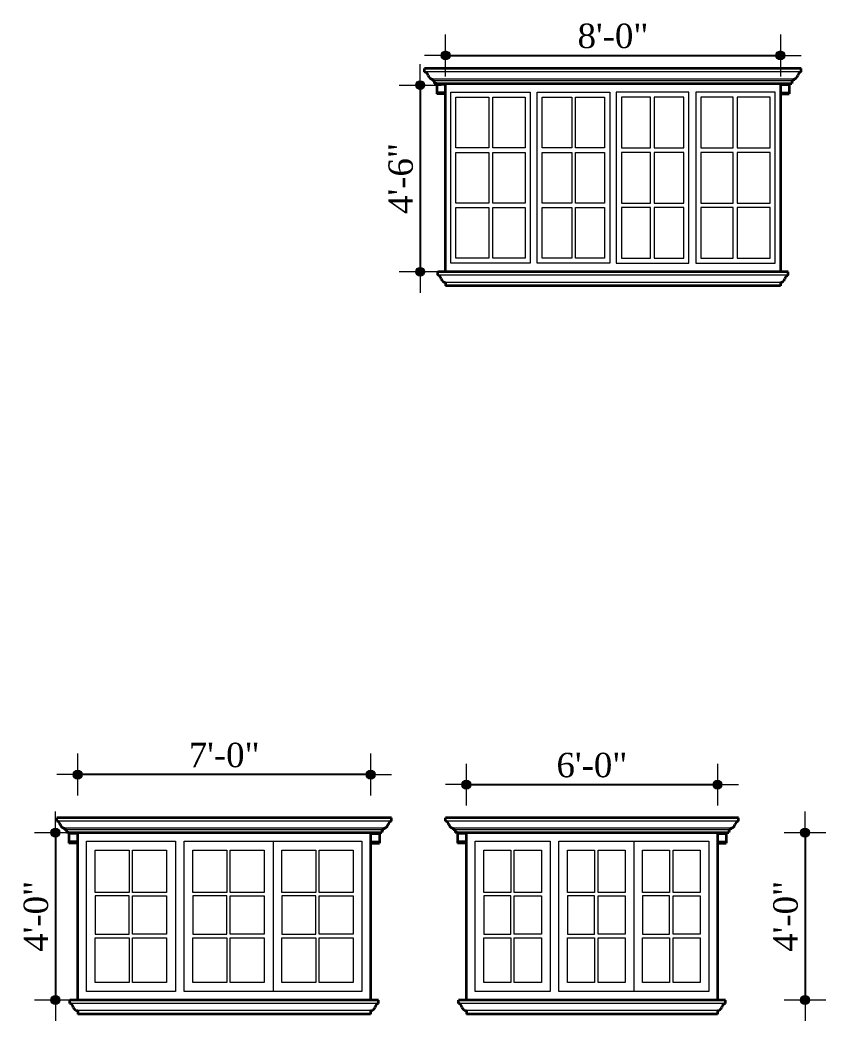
# Model space of a CAD drawing. Header units: inches. Extents: x 244 to 65245, y -2247 to 11745.
# Drawn here: x 62229.3 to 62460.4, y 9141.5 to 9428.4 of the extents above; entities that cross this region are included whole.
import ezdxf

# ---------------------------------------------------------------- set-up
doc = ezdxf.new("R2010")
doc.units = ezdxf.units.IN
doc.header["$MEASUREMENT"] = 0
for name, color, linetype, lineweight in [('CORNICE', 150, 'Continuous', 9), ('DIMENSION', 115, 'Continuous', 15), ('ELEVATION', 30, 'Continuous', 35), ('Location', 8, 'Continuous', 13), ('WINDOW ELEVATION', 5, 'Continuous', 18), ('WINDOW FRAME', 3, 'Continuous', 15)]:
    doc.layers.add(name, color=color, linetype=linetype, lineweight=lineweight)
doc.styles.add('7 INCH', font='times.ttf', dxfattribs={"height": 7})
doc.dimstyles.new('7 INCH', dxfattribs={"dimscale": 0, "dimtxt": 7, "dimasz": 1, "dimexe": 2, "dimexo": 9, "dimgap": 2, "dimtad": 1, "dimdec": 0, "dimzin": 3, "dimdsep": 46, "dimlunit": 4, "dimtxsty": '7 INCH', "dimblk": 'DIM', "dimcen": 3, "dimdle": 3, "dimse1": 1, "dimse2": 1, "dimclrd": 256, "dimclre": 256, "dimclrt": 7, "dimadec": 1, "dimazin": 2, "dimtfac": 1, "dimtdec": 0, "dimtix": 1, "dimtofl": 0, "dimtmove": 2, "dimatfit": 3, "dimldrblk": 'DIM', "dimfxl": 2, "dimfrac": 2, "dimtolj": 2, "dimtzin": 0, "dimarcsym": 0})

# ---------------------------------------------------------------- blocks, each defined once
blk = doc.blocks.new('DIM')
at = {"layer": 'DIMENSION'}
h = blk.add_hatch(color=256, dxfattribs=at)
h.paths.add_polyline_path([(0, 1.28), (0, 0), (1.28, 0, 0.414214)])
h.paths.add_polyline_path([(1.28, 0), (0, 0), (0, -1.28, 0.414214)])
h.paths.add_polyline_path([(0, 0), (-1.28, 0, 0.414214), (0, -1.28)])
h.paths.add_polyline_path([(0, 1.28, 0.414214), (-1.28, 0), (0, 0)])
for p, q in [((0, 6), (0, -6)), ((-6, 0), (6, 0))]:
    blk.add_line(p, q, dxfattribs=at)
blk.add_circle((0, 0), 1.28, dxfattribs=at)
blk = doc.blocks.new('*D91')
at = {"layer": 'Defpoints', "color": 0, "lineweight": -2, "ltscale": 2, "transparency": 16777216}
for p in [(62447.35, 9418.21), (62351.35, 9410.2), (62447.35, 9410.2)]:
    blk.add_point(p, dxfattribs=at)
at = {"layer": 'DIMENSION', "lineweight": -2, "ltscale": 2, "transparency": 16777216}
blk.add_line((62352.35, 9418.21), (62446.35, 9418.21), dxfattribs=at)
at = {"layer": 'DIMENSION', "lineweight": -2, "ltscale": 2, "transparency": 16777216, "rotation": 180}
blk.add_blockref('DIM', (62351.35, 9418.21), dxfattribs=at)
at = {"layer": 'DIMENSION', "lineweight": -2, "ltscale": 2, "transparency": 16777216}
blk.add_blockref('DIM', (62447.35, 9418.21), dxfattribs=at)
at = {"layer": 'DIMENSION', "color": 7, "ltscale": 2, "transparency": 16777216, "insert": (62399.35, 9423.77), "char_height": 7, "attachment_point": 5, "style": '7 INCH'}
blk.add_mtext('\\A2;8\'-0"', dxfattribs=at)
blk = doc.blocks.new('*D92')
at = {"layer": 'Defpoints', "color": 0, "lineweight": -2, "ltscale": 2, "transparency": 16777216}
for p in [(62351.35, 9409.7), (62344.08, 9356.2), (62351.35, 9356.2)]:
    blk.add_point(p, dxfattribs=at)
at = {"layer": 'DIMENSION', "lineweight": -2, "ltscale": 2, "transparency": 16777216}
blk.add_line((62344.08, 9408.7), (62344.08, 9357.2), dxfattribs=at)
for p, rotation in [((62344.08, 9409.7), 90), ((62344.08, 9356.2), 270)]:
    blk.add_blockref('DIM', p, dxfattribs=dict(at, rotation=rotation))
at = {"layer": 'DIMENSION', "color": 7, "ltscale": 2, "transparency": 16777216, "insert": (62338.51, 9382.95), "char_height": 7, "attachment_point": 5, "rotation": 90, "style": '7 INCH'}
blk.add_mtext('\\A2;4\'-6"', dxfattribs=at)
blk = doc.blocks.new('*D63')
at = {"layer": 'Defpoints', "color": 0, "lineweight": -2, "ltscale": 2, "transparency": 16777216}
for p in [(62245.87, 9195.48), (62239.48, 9147.48), (62245.87, 9147.48)]:
    blk.add_point(p, dxfattribs=at)
at = {"layer": 'DIMENSION', "lineweight": -2, "ltscale": 2, "transparency": 16777216}
blk.add_line((62239.48, 9194.48), (62239.48, 9148.48), dxfattribs=at)
for p, rotation in [((62239.48, 9195.48), 90), ((62239.48, 9147.48), 270)]:
    blk.add_blockref('DIM', p, dxfattribs=dict(at, rotation=rotation))
at = {"layer": 'DIMENSION', "color": 7, "ltscale": 2, "transparency": 16777216, "insert": (62233.92, 9171.48), "char_height": 7, "attachment_point": 5, "rotation": 90, "style": '7 INCH'}
blk.add_mtext('\\A2;4\'-0"', dxfattribs=at)
blk = doc.blocks.new('*D64')
at = {"layer": 'Defpoints', "color": 0, "lineweight": -2, "ltscale": 2, "transparency": 16777216}
for p in [(62245.87, 9212.1), (62245.87, 9194.98), (62329.87, 9194.98)]:
    blk.add_point(p, dxfattribs=at)
at = {"layer": 'DIMENSION', "lineweight": -2, "ltscale": 2, "transparency": 16777216}
blk.add_line((62328.87, 9212.1), (62246.87, 9212.1), dxfattribs=at)
at = {"layer": 'DIMENSION', "lineweight": -2, "ltscale": 2, "transparency": 16777216, "rotation": 180}
blk.add_blockref('DIM', (62245.87, 9212.1), dxfattribs=at)
at = {"layer": 'DIMENSION', "lineweight": -2, "ltscale": 2, "transparency": 16777216}
blk.add_blockref('DIM', (62329.87, 9212.1), dxfattribs=at)
at = {"layer": 'DIMENSION', "color": 7, "ltscale": 2, "transparency": 16777216, "insert": (62287.87, 9217.67), "char_height": 7, "attachment_point": 5, "style": '7 INCH'}
blk.add_mtext('\\A2;7\'-0"', dxfattribs=at)
blk = doc.blocks.new('*D65')
at = {"layer": 'Defpoints', "color": 0, "lineweight": -2, "ltscale": 2, "transparency": 16777216}
for p in [(62429.31, 9209.23), (62357.31, 9186.45), (62429.31, 9186.45)]:
    blk.add_point(p, dxfattribs=at)
at = {"layer": 'DIMENSION', "lineweight": -2, "ltscale": 2, "transparency": 16777216}
blk.add_line((62358.31, 9209.23), (62428.31, 9209.23), dxfattribs=at)
at = {"layer": 'DIMENSION', "lineweight": -2, "ltscale": 2, "transparency": 16777216, "rotation": 180}
blk.add_blockref('DIM', (62357.31, 9209.23), dxfattribs=at)
at = {"layer": 'DIMENSION', "lineweight": -2, "ltscale": 2, "transparency": 16777216}
blk.add_blockref('DIM', (62429.31, 9209.23), dxfattribs=at)
at = {"layer": 'DIMENSION', "color": 7, "ltscale": 2, "transparency": 16777216, "insert": (62393.31, 9214.79), "char_height": 7, "attachment_point": 5, "style": '7 INCH'}
blk.add_mtext('\\A2;6\'-0"', dxfattribs=at)
blk = doc.blocks.new('*D66')
at = {"layer": 'Defpoints', "color": 0, "lineweight": -2, "ltscale": 2, "transparency": 16777216}
for p in [(62429.31, 9195.48), (62429.31, 9147.48), (62454.42, 9147.48)]:
    blk.add_point(p, dxfattribs=at)
at = {"layer": 'DIMENSION', "lineweight": -2, "ltscale": 2, "transparency": 16777216}
blk.add_line((62454.42, 9194.48), (62454.42, 9148.48), dxfattribs=at)
for p, rotation in [((62454.42, 9195.48), 90), ((62454.42, 9147.48), 270)]:
    blk.add_blockref('DIM', p, dxfattribs=dict(at, rotation=rotation))
at = {"layer": 'DIMENSION', "color": 7, "ltscale": 2, "transparency": 16777216, "insert": (62448.86, 9171.48), "char_height": 7, "attachment_point": 5, "rotation": 90, "style": '7 INCH'}
blk.add_mtext('\\A2;4\'-0"', dxfattribs=at)

msp = doc.modelspace()

# ---------------------------------------------------------------- linework, layer by layer
at = {"layer": 'CORNICE'}
for p, q in [((62453.35, 9413.47), (62345.35, 9413.47)), ((62451.09, 9411.44), (62347.61, 9411.44)), ((62450.59, 9410.95), (62348.11, 9410.95)), ((62351.35, 9409.7), (62348.85, 9409.7)), ((62351.35, 9407.7), (62348.85, 9407.7)), ((62447.35, 9409.7), (62449.85, 9409.7)), ((62447.35, 9407.7), (62449.85, 9407.7)), ((62449.61, 9355.2), (62349.09, 9355.2)), ((62447.35, 9353.17), (62351.35, 9353.17))]:
    msp.add_line(p, q, dxfattribs=at)
at = {"layer": 'ELEVATION', "linetype": 'Continuous'}
for p, q in [((62453.35, 9414.47), (62345.35, 9414.47)), ((62345.35, 9413.47), (62345.35, 9414.47)), ((62345.35, 9413.47), (62345.35, 9414.47)), ((62453.35, 9413.47), (62453.35, 9414.47)), ((62453.35, 9413.47), (62453.35, 9414.47)), ((62347.61, 9411.44), (62347.61, 9410.95)), ((62348.11, 9410.95), (62347.61, 9410.95)), ((62348.11, 9410.95), (62348.11, 9410.2)), ((62348.85, 9410.2), (62348.11, 9410.2)), ((62348.85, 9410.2), (62348.85, 9407.2)), ((62348.85, 9410.2), (62449.85, 9410.2)), ((62449.85, 9410.2), (62450.59, 9410.2)), ((62449.85, 9410.2), (62449.85, 9407.2)), ((62450.59, 9410.95), (62451.09, 9410.95)), ((62450.59, 9410.95), (62450.59, 9410.2)), ((62451.09, 9411.44), (62451.09, 9410.95)), ((62351.35, 9407.2), (62348.85, 9407.2)), ((62447.35, 9407.2), (62449.85, 9407.2)), ((62349.09, 9355.2), (62349.09, 9356.2)), ((62449.61, 9356.2), (62349.09, 9356.2)), ((62449.61, 9355.2), (62449.61, 9356.2)), ((62351.35, 9353.17), (62351.35, 9352.2)), ((62447.35, 9353.17), (62447.35, 9352.2)), ((62447.35, 9352.2), (62351.35, 9352.2)), ((62335.87, 9199.75), (62239.87, 9199.75)), ((62239.87, 9198.75), (62239.87, 9199.75)), ((62239.87, 9198.75), (62239.87, 9199.75)), ((62335.87, 9198.75), (62335.87, 9199.75)), ((62335.87, 9198.75), (62335.87, 9199.75)), ((62435.31, 9199.75), (62351.31, 9199.75)), ((62351.31, 9198.75), (62351.31, 9199.75)), ((62351.31, 9198.75), (62351.31, 9199.75)), ((62435.31, 9198.75), (62435.31, 9199.75)), ((62435.31, 9198.75), (62435.31, 9199.75)), ((62242.12, 9196.73), (62242.12, 9196.23)), ((62242.62, 9196.23), (62242.12, 9196.23)), ((62242.62, 9196.23), (62242.62, 9195.48)), ((62243.37, 9195.48), (62242.62, 9195.48)), ((62243.37, 9195.48), (62243.37, 9192.48)), ((62243.37, 9195.48), (62332.37, 9195.48)), ((62332.37, 9195.48), (62333.11, 9195.48)), ((62332.37, 9195.48), (62332.37, 9192.48)), ((62333.11, 9196.23), (62333.61, 9196.23)), ((62333.11, 9196.23), (62333.11, 9195.48)), ((62333.61, 9196.73), (62333.61, 9196.23)), ((62353.57, 9196.73), (62353.57, 9196.23)), ((62354.07, 9196.23), (62353.57, 9196.23)), ((62354.07, 9196.23), (62354.07, 9195.48)), ((62354.81, 9195.48), (62354.07, 9195.48)), ((62354.81, 9195.48), (62354.81, 9192.48)), ((62354.81, 9195.48), (62431.81, 9195.48)), ((62431.81, 9195.48), (62432.55, 9195.48)), ((62431.81, 9195.48), (62431.81, 9192.48)), ((62432.55, 9196.23), (62433.05, 9196.23)), ((62432.55, 9196.23), (62432.55, 9195.48)), ((62433.05, 9196.73), (62433.05, 9196.23)), ((62245.87, 9192.48), (62243.37, 9192.48)), ((62329.87, 9192.48), (62332.37, 9192.48)), ((62357.31, 9192.48), (62354.81, 9192.48)), ((62429.31, 9192.48), (62431.81, 9192.48)), ((62243.61, 9146.48), (62243.61, 9147.48)), ((62332.12, 9147.48), (62243.61, 9147.48)), ((62332.12, 9146.48), (62332.12, 9147.48)), ((62355.05, 9146.48), (62355.05, 9147.48)), ((62431.57, 9147.48), (62355.05, 9147.48)), ((62431.57, 9146.48), (62431.57, 9147.48)), ((62245.87, 9144.46), (62245.87, 9143.48)), ((62329.87, 9143.48), (62245.87, 9143.48)), ((62329.87, 9144.46), (62329.87, 9143.48)), ((62357.31, 9144.46), (62357.31, 9143.48)), ((62429.31, 9143.48), (62357.31, 9143.48)), ((62429.31, 9144.46), (62429.31, 9143.48))]:
    msp.add_line(p, q, dxfattribs=at)
for points in [[(62351.35, 9410.2), (62447.35, 9410.2), (62447.35, 9356.2), (62351.35, 9356.2)], [(62245.87, 9195.48), (62329.87, 9195.48), (62329.87, 9147.48), (62245.87, 9147.48)], [(62357.31, 9195.48), (62429.31, 9195.48), (62429.31, 9147.48), (62357.31, 9147.48)]]:
    msp.add_lwpolyline(points, close=True, dxfattribs=at)
for centre, start, end in [((62345.09, 9412.21), 11.637, 78.363), ((62453.61, 9412.21), 101.637, 168.363), ((62347.61, 9412.73), 191.637, 270), ((62451.09, 9412.73), 270, 348.363), ((62348.83, 9353.94), 11.637, 78.363), ((62351.35, 9354.46), 191.637, 270), ((62447.35, 9354.46), 270, 348.363), ((62449.87, 9353.94), 101.637, 168.363), ((62239.61, 9197.5), 11.637, 78.363), ((62242.12, 9198.01), 191.637, 270), ((62333.61, 9198.01), 270, 348.363), ((62336.12, 9197.5), 101.637, 168.363), ((62351.05, 9197.5), 11.637, 78.363), ((62353.57, 9198.01), 191.637, 270), ((62433.05, 9198.01), 270, 348.363), ((62435.57, 9197.5), 101.637, 168.363), ((62243.35, 9145.23), 11.637, 78.363), ((62332.38, 9145.23), 101.637, 168.363), ((62354.79, 9145.23), 11.637, 78.363), ((62431.83, 9145.23), 101.637, 168.363), ((62245.87, 9145.74), 191.637, 270), ((62329.87, 9145.74), 270, 348.363), ((62357.31, 9145.74), 191.637, 270), ((62429.31, 9145.74), 270, 348.363)]:
    msp.add_arc(centre, 1.29, start, end, dxfattribs=at)
at = {"layer": 'Location'}
for p, q in [((62335.87, 9198.75), (62239.87, 9198.75)), ((62435.31, 9198.75), (62351.31, 9198.75)), ((62333.61, 9196.73), (62242.12, 9196.73)), ((62333.11, 9196.23), (62242.62, 9196.23)), ((62245.87, 9194.98), (62243.37, 9194.98)), ((62329.87, 9194.98), (62332.37, 9194.98)), ((62433.05, 9196.73), (62353.57, 9196.73)), ((62432.55, 9196.23), (62354.07, 9196.23)), ((62357.31, 9194.98), (62354.81, 9194.98)), ((62429.31, 9194.98), (62431.81, 9194.98)), ((62245.87, 9192.98), (62243.37, 9192.98)), ((62329.87, 9192.98), (62332.37, 9192.98)), ((62357.31, 9192.98), (62354.81, 9192.98)), ((62429.31, 9192.98), (62431.81, 9192.98)), ((62332.12, 9146.48), (62243.61, 9146.48)), ((62431.57, 9146.48), (62355.05, 9146.48)), ((62329.87, 9144.46), (62245.87, 9144.46)), ((62429.31, 9144.46), (62357.31, 9144.46))]:
    msp.add_line(p, q, dxfattribs=at)
at = {"layer": 'WINDOW ELEVATION'}
for p, q in [((62301.87, 9192.98), (62301.87, 9149.98)), ((62405.31, 9192.98), (62405.31, 9149.98))]:
    msp.add_line(p, q, dxfattribs=at)
for points in [[(62354.3, 9406.23), (62363.77, 9406.23), (62363.77, 9391.78), (62354.3, 9391.78)], [(62364.88, 9406.23), (62374.17, 9406.23), (62374.17, 9391.78), (62364.88, 9391.78)], [(62379.05, 9406.23), (62387.53, 9406.23), (62387.53, 9391.78), (62379.05, 9391.78)], [(62388.64, 9406.23), (62396.93, 9406.23), (62396.93, 9391.78), (62388.64, 9391.78)], [(62410.06, 9406.23), (62401.77, 9406.23), (62401.77, 9391.78), (62410.06, 9391.78)], [(62419.65, 9406.23), (62411.18, 9406.23), (62411.18, 9391.78), (62419.65, 9391.78)], [(62433.82, 9406.23), (62424.53, 9406.23), (62424.53, 9391.78), (62433.82, 9391.78)], [(62444.41, 9406.23), (62434.93, 9406.23), (62434.93, 9391.78), (62444.41, 9391.78)], [(62354.3, 9390.35), (62363.77, 9390.35), (62363.77, 9375.91), (62354.3, 9375.91)], [(62364.88, 9390.35), (62374.17, 9390.35), (62374.17, 9375.91), (62364.88, 9375.91)], [(62379.05, 9390.35), (62387.53, 9390.35), (62387.53, 9375.91), (62379.05, 9375.91)], [(62388.64, 9390.35), (62396.93, 9390.35), (62396.93, 9375.91), (62388.64, 9375.91)], [(62410.06, 9390.35), (62401.77, 9390.35), (62401.77, 9375.91), (62410.06, 9375.91)], [(62419.65, 9390.35), (62411.18, 9390.35), (62411.18, 9375.91), (62419.65, 9375.91)], [(62433.82, 9390.35), (62424.53, 9390.35), (62424.53, 9375.91), (62433.82, 9375.91)], [(62444.41, 9390.35), (62434.93, 9390.35), (62434.93, 9375.91), (62444.41, 9375.91)], [(62354.3, 9374.61), (62363.77, 9374.61), (62363.77, 9360.16), (62354.3, 9360.16)], [(62364.88, 9374.61), (62374.17, 9374.61), (62374.17, 9360.16), (62364.88, 9360.16)], [(62379.05, 9374.61), (62387.53, 9374.61), (62387.53, 9360.16), (62379.05, 9360.16)], [(62388.64, 9374.61), (62396.93, 9374.61), (62396.93, 9360.16), (62388.64, 9360.16)], [(62410.06, 9374.61), (62401.77, 9374.61), (62401.77, 9360.16), (62410.06, 9360.16)], [(62419.65, 9374.61), (62411.18, 9374.61), (62411.18, 9360.16), (62419.65, 9360.16)], [(62433.82, 9374.61), (62424.53, 9374.61), (62424.53, 9360.16), (62433.82, 9360.16)], [(62444.41, 9374.61), (62434.93, 9374.61), (62434.93, 9360.16), (62444.41, 9360.16)], [(62250.87, 9190.48), (62260.62, 9190.48), (62260.62, 9178.34), (62250.87, 9178.34)], [(62261.62, 9190.48), (62271.37, 9190.48), (62271.37, 9178.34), (62261.62, 9178.34)], [(62278.87, 9190.48), (62288.62, 9190.48), (62288.62, 9178.34), (62278.87, 9178.34)], [(62289.62, 9190.48), (62299.37, 9190.48), (62299.37, 9178.34), (62289.62, 9178.34)], [(62304.37, 9190.48), (62314.12, 9190.48), (62314.12, 9178.34), (62304.37, 9178.34)], [(62315.12, 9190.48), (62324.87, 9190.48), (62324.87, 9178.34), (62315.12, 9178.34)], [(62362.31, 9190.48), (62370.06, 9190.48), (62370.06, 9178.34), (62362.31, 9178.34)], [(62371.06, 9190.48), (62378.81, 9190.48), (62378.81, 9178.34), (62371.06, 9178.34)], [(62386.31, 9190.48), (62394.06, 9190.48), (62394.06, 9178.34), (62386.31, 9178.34)], [(62395.06, 9190.48), (62402.81, 9190.48), (62402.81, 9178.34), (62395.06, 9178.34)], [(62407.81, 9190.48), (62415.56, 9190.48), (62415.56, 9178.34), (62407.81, 9178.34)], [(62416.56, 9190.48), (62424.31, 9190.48), (62424.31, 9178.34), (62416.56, 9178.34)], [(62260.62, 9177.34), (62250.87, 9177.34), (62250.87, 9166.32), (62260.62, 9166.32)], [(62261.62, 9177.34), (62271.37, 9177.34), (62271.37, 9166.32), (62261.62, 9166.32)], [(62288.62, 9177.34), (62278.87, 9177.34), (62278.87, 9166.32), (62288.62, 9166.32)], [(62289.62, 9177.34), (62299.37, 9177.34), (62299.37, 9166.32), (62289.62, 9166.32)], [(62314.12, 9177.34), (62304.37, 9177.34), (62304.37, 9166.32), (62314.12, 9166.32)], [(62315.12, 9177.34), (62324.87, 9177.34), (62324.87, 9166.32), (62315.12, 9166.32)], [(62370.06, 9177.34), (62362.31, 9177.34), (62362.31, 9166.32), (62370.06, 9166.32)], [(62371.06, 9177.34), (62378.81, 9177.34), (62378.81, 9166.32), (62371.06, 9166.32)], [(62394.06, 9177.34), (62386.31, 9177.34), (62386.31, 9166.32), (62394.06, 9166.32)], [(62395.06, 9177.34), (62402.81, 9177.34), (62402.81, 9166.32), (62395.06, 9166.32)], [(62415.56, 9177.34), (62407.81, 9177.34), (62407.81, 9166.32), (62415.56, 9166.32)], [(62416.56, 9177.34), (62424.31, 9177.34), (62424.31, 9166.32), (62416.56, 9166.32)], [(62250.87, 9165.32), (62260.62, 9165.32), (62260.62, 9152.48), (62250.87, 9152.48)], [(62261.62, 9165.32), (62271.37, 9165.32), (62271.37, 9152.48), (62261.62, 9152.48)], [(62278.87, 9165.32), (62288.62, 9165.32), (62288.62, 9152.48), (62278.87, 9152.48)], [(62289.62, 9165.32), (62299.37, 9165.32), (62299.37, 9152.48), (62289.62, 9152.48)], [(62304.37, 9165.32), (62314.12, 9165.32), (62314.12, 9152.48), (62304.37, 9152.48)], [(62315.12, 9165.32), (62324.87, 9165.32), (62324.87, 9152.48), (62315.12, 9152.48)], [(62362.31, 9165.32), (62370.06, 9165.32), (62370.06, 9152.48), (62362.31, 9152.48)], [(62371.06, 9165.32), (62378.81, 9165.32), (62378.81, 9152.48), (62371.06, 9152.48)], [(62386.31, 9165.32), (62394.06, 9165.32), (62394.06, 9152.48), (62386.31, 9152.48)], [(62395.06, 9165.32), (62402.81, 9165.32), (62402.81, 9152.48), (62395.06, 9152.48)], [(62407.81, 9165.32), (62415.56, 9165.32), (62415.56, 9152.48), (62407.81, 9152.48)], [(62416.56, 9165.32), (62424.31, 9165.32), (62424.31, 9152.48), (62416.56, 9152.48)]]:
    msp.add_lwpolyline(points, close=True, dxfattribs=at)
at = {"layer": 'WINDOW FRAME'}
for points in [[(62352.82, 9407.7), (62375.64, 9407.7), (62375.64, 9358.7), (62352.82, 9358.7)], [(62377.58, 9407.7), (62398.4, 9407.7), (62398.4, 9358.7), (62377.58, 9358.7)], [(62421.12, 9407.7), (62400.3, 9407.7), (62400.3, 9358.7), (62421.12, 9358.7)], [(62445.88, 9407.7), (62423.06, 9407.7), (62423.06, 9358.7), (62445.88, 9358.7)], [(62248.37, 9192.98), (62273.87, 9192.98), (62273.87, 9149.98), (62248.37, 9149.98)], [(62276.37, 9192.98), (62327.37, 9192.98), (62327.37, 9149.98), (62276.37, 9149.98)], [(62359.81, 9192.98), (62381.31, 9192.98), (62381.31, 9149.98), (62359.81, 9149.98)], [(62383.81, 9192.98), (62426.81, 9192.98), (62426.81, 9149.98), (62383.81, 9149.98)]]:
    msp.add_lwpolyline(points, close=True, dxfattribs=at)

# ---------------------------------------------------------------- dimensions: what is measured, and where the dimension line sits
at = {"layer": 'DIMENSION', "ltscale": 2}
for base, p1, p2, picture, middle in [((62447.35, 9418.21), (62351.35, 9410.2), (62447.35, 9410.2), '*D91', (62399.35, 9423.77)), ((62245.87, 9212.1), (62329.87, 9194.98), (62245.87, 9194.98), '*D64', (62287.87, 9217.67)), ((62429.31, 9209.23), (62357.31, 9186.45), (62429.31, 9186.45), '*D65', (62393.31, 9214.79))]:
    dim = msp.add_linear_dim(base=base, p1=p1, p2=p2, dimstyle='7 INCH', override={"dimscale": 1}, dxfattribs=at)
    dim.commit()
    dim.dimension.update_dxf_attribs({"geometry": picture, "text_midpoint": middle})
for base, p1, p2, picture, middle in [((62344.07547483, 9356.19690087), (62351.35148431, 9409.69690087), (62351.35148431, 9356.19690087), '*D92', (62338.51491246, 9382.94690087)), ((62239.48, 9147.48), (62245.87, 9195.48), (62245.87, 9147.48), '*D63', (62233.92, 9171.48)), ((62454.42, 9147.48), (62429.31, 9195.48), (62429.31, 9147.48), '*D66', (62448.86, 9171.48))]:
    dim = msp.add_linear_dim(base=base, p1=p1, p2=p2, angle=90, dimstyle='7 INCH', override={"dimscale": 1}, dxfattribs=at)
    dim.commit()
    dim.dimension.update_dxf_attribs({"geometry": picture, "text_midpoint": middle})

doc.saveas('drawing.dxf')
